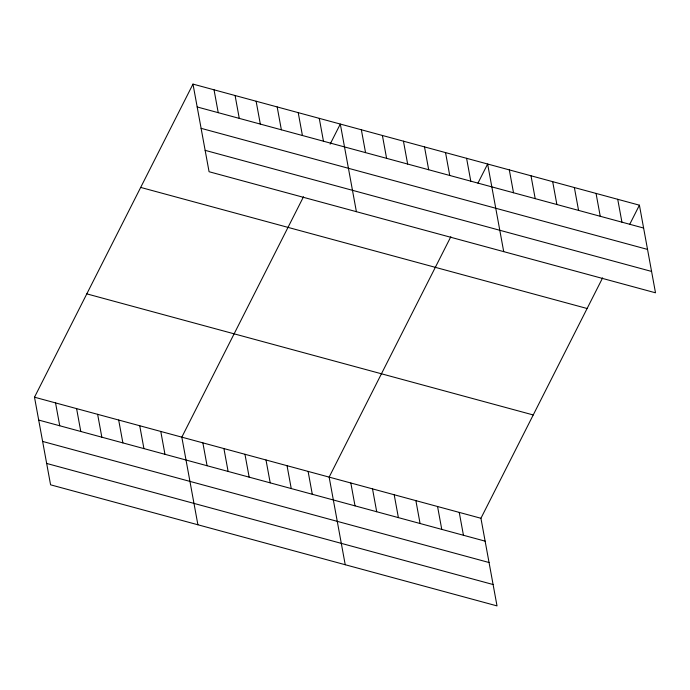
<?xml version="1.0" encoding="UTF-8"?>
<svg xmlns="http://www.w3.org/2000/svg" width="690" height="690" viewBox="0 0 690 690"><rect width="100%" height="100%" fill="white"/><g stroke="black" fill="none" stroke-linecap="round" stroke-linejoin="round"><path stroke-width="1.03" d="M602.611 277.889L480.93 518.276L497.016 605.898L50.586 484.82L34.5 397.199L192.984 84.102L639.414 205.18L655.5 292.802L209.07 171.724L192.984 84.102M303.505 196.762L181.824 437.158L197.901 524.78M330.139 144.15L340.308 124.053L356.394 211.675M450.829 236.722L329.147 477.109L345.224 564.731M477.946 183.143L487.632 164.013L503.717 251.634M629.737 224.31L639.414 205.18M197.185 106.967L643.615 228.045M201.109 128.331L647.539 249.418M205.146 150.351L651.576 271.437M140.691 187.421L587.121 308.508M86.802 293.871L533.232 414.957M34.5 397.199L480.93 518.276M38.7 420.063L485.13 541.15M42.616 441.436L489.046 562.514M46.661 463.447L493.091 584.534M617.731 199.298L621.932 222.171M596.048 193.416L600.248 216.289M574.365 187.533L578.565 210.407M552.681 181.66L556.882 204.525M530.998 175.778L535.198 198.642M509.315 169.895L513.515 192.76M466.587 158.303L470.787 181.177M445.542 152.594L449.733 175.467M424.497 146.892L428.688 169.757M403.452 141.183L407.643 164.047M459.247 512.403L463.447 535.268M382.398 135.473L386.598 158.338M437.564 506.52L441.764 529.385M361.353 129.763L365.553 152.628M415.88 500.638L420.072 523.503M394.197 494.756L398.389 517.621M319.263 118.344L323.463 141.217M372.514 488.874L376.706 511.739M298.218 112.642L302.418 135.507M350.831 482.991L355.022 505.865M277.173 106.933L281.365 129.798M256.128 101.223L260.32 124.088M308.102 471.399L312.294 494.273M235.083 95.513L239.275 118.387M287.049 465.698L291.249 488.563M214.038 89.804L218.23 112.677M266.004 459.989L270.204 482.853M244.959 454.279L249.159 477.144M223.914 448.569L228.114 471.443M202.869 442.859L207.069 465.733M160.779 431.448L164.97 454.313M139.734 425.739L143.925 448.604M118.68 420.029L122.88 442.902M97.635 414.319L101.835 437.193M76.59 408.609L80.79 431.483M55.545 402.908L59.745 425.773"/></g></svg>
